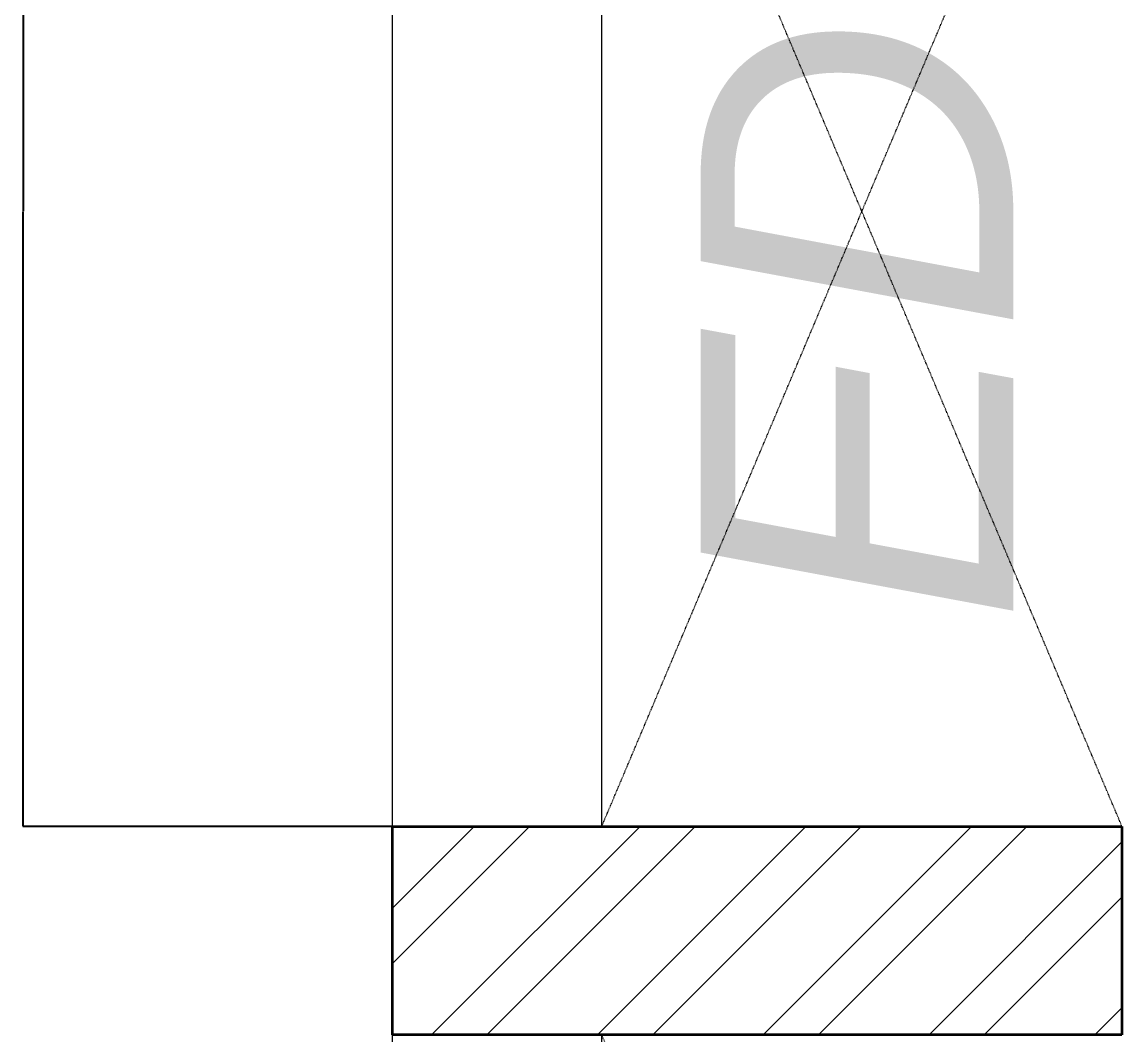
# Model space of a CAD drawing. Header units: millimetres. Extents: x 69529 to 85301, y 41669 to 59279.
# Drawn here: x 72351 to 72879, y 42699 to 43185 of the extents above; entities that cross this region are included whole.
import ezdxf

# ---------------------------------------------------------------- set-up
doc = ezdxf.new("R2010")
doc.units = ezdxf.units.MM
doc.linetypes.add('DASH', pattern=[1, 0.5, -0.5])
doc.layers.add('DA_DIMENSION', color=7, linetype='Continuous', lineweight=5, true_color=0x474747)
doc.layers.add('DA_HATCH', color=7, linetype='Continuous', lineweight=5, true_color=0x545454)
for name, color, linetype, lineweight in [('DA_DOTTED LINES', 8, 'DASH', 5), ('DA_LINE', 155, 'Continuous', 9), ('DA_TEXT IN SQ.FT', 193, 'Continuous', 9), ('DA_WALL', 7, 'Continuous', 35)]:
    doc.layers.add(name, color=color, linetype=linetype, lineweight=lineweight)
doc.styles.add('MtXpl_Arial', font='ArialItalic.ttf')
doc.styles.get("Standard").update_dxf_attribs({"font": 'Arial.ttf'})
doc.dimstyles.get("Standard").update_dxf_attribs({"dimtxt": 0.18, "dimasz": 0.18, "dimexe": 0.18, "dimexo": 0.0625, "dimgap": 0.09, "dimtad": 0, "dimtih": 1, "dimtoh": 1, "dimdec": 4, "dimzin": 0, "dimdsep": 46, "dimtxsty": 'Standard', "dimcen": 0.09, "dimadec": 0, "dimazin": 0, "dimtfac": 1, "dimtdec": 4, "dimtofl": 0, "dimtmove": 0, "dimatfit": 3, "dimfxl": 1, "dimtolj": 1, "dimtzin": 0, "dimarcsym": 0})

# ---------------------------------------------------------------- blocks, each defined once
blk = doc.blocks.new('*D493')
at = {"layer": 'DA_DIMENSION', "color": 0, "lineweight": -2, "transparency": 16777216}
for p, q in [((72529.17, 43388.98), (72351.8, 43388.98)), ((72351.98, 43388.8), (72351.98, 43094.16)), ((72351.98, 42799.16), (72351.98, 43093.79)), ((72529.17, 42798.98), (72351.8, 42798.98))]:
    blk.add_line(p, q, dxfattribs=at)
at = {"layer": 'DA_DIMENSION', "color": 0, "transparency": 16777216}
for points in [[(72351.95, 43388.8), (72352.01, 43388.8), (72351.98, 43388.98)], [(72351.95, 42799.16), (72352.01, 42799.16), (72351.98, 42798.98)]]:
    blk.add_solid(points, dxfattribs=at)
at = {"layer": 'Defpoints', "color": 0, "transparency": 16777216}
for p in [(72529.23, 43388.98), (72351.98, 42798.98), (72529.23, 42798.98)]:
    blk.add_point(p, dxfattribs=at)
at = {"layer": 'DA_DIMENSION', "color": 0, "transparency": 16777216, "insert": (72351.98, 43093.98), "char_height": 0.18, "attachment_point": 5}
blk.add_mtext('\\A1;590.0000', dxfattribs=at)

msp = doc.modelspace()

# ---------------------------------------------------------------- linework, layer by layer
at = {"layer": 'DA_DOTTED LINES', "ltscale": 0.5}
for p, q in [((72629.60684, 42798.9767), (72879.22813, 43388.9767)), ((72879.22812, 42798.9767), (72629.60684, 43388.9767)), ((72879.22762, 42128.9767), (72629.60684, 42698.9767))]:
    msp.add_line(p, q, dxfattribs=at)
at = {"layer": 'DA_HATCH', "linetype": 'Continuous'}
for p, q in [((72529.22813, 42759.76326), (72568.44156, 42798.9767)), ((72529.22813, 42733.24676), (72594.95807, 42798.9767)), ((72547.99107, 42698.9767), (72647.99107, 42798.9767)), ((72574.50758, 42698.9767), (72674.50758, 42798.9767)), ((72627.54059, 42698.9767), (72727.54059, 42798.9767)), ((72654.05709, 42698.9767), (72754.05709, 42798.9767)), ((72707.0901, 42698.9767), (72807.0901, 42798.9767)), ((72733.6066, 42698.9767), (72833.6066, 42798.9767)), ((72786.63961, 42698.9767), (72879.22812, 42791.5652)), ((72813.15612, 42698.9767), (72879.22812, 42765.0487)), ((72866.18913, 42698.9767), (72879.22812, 42712.01569))]:
    msp.add_line(p, q, dxfattribs=at)
at = {"layer": 'DA_LINE'}
for p, q in [((72529.22813, 42798.9767), (72529.22813, 43388.9767)), ((72629.60684, 42798.9767), (72629.60684, 43388.9767)), ((72529.22813, 42128.9767), (72529.22813, 42698.9767)), ((72629.60684, 42128.9767), (72629.60684, 42698.9767))]:
    msp.add_line(p, q, dxfattribs=at)
at = {"layer": 'DA_WALL'}
for p, q in [((72529.22813, 42698.9767), (72529.22813, 42798.9767)), ((72529.22813, 42798.9767), (72879.22812, 42798.9767)), ((72879.22812, 42798.9767), (72879.22812, 42698.9767)), ((72879.22812, 42698.9767), (72529.22813, 42698.9767))]:
    msp.add_line(p, q, dxfattribs=at)

# ---------------------------------------------------------------- texts
at = {"layer": 'DA_TEXT IN SQ.FT', "style": 'MtXpl_Arial'}
msp.add_text('ED', height=150, rotation=90, dxfattribs=at).set_placement((72827.0719, 42896.00279))

# ---------------------------------------------------------------- dimensions: what is measured, and where the dimension line sits
at = {"layer": 'DA_DIMENSION'}
dim = msp.add_linear_dim(base=(72351.97639, 42798.9767), p1=(72529.22813, 43388.9767), p2=(72529.22813, 42798.9767), angle=90, dimstyle='Standard', dxfattribs=at)
dim.commit()
dim.dimension.update_dxf_attribs({"geometry": '*D493', "text_midpoint": (72351.97639, 43093.9767)})

doc.saveas('drawing.dxf')
